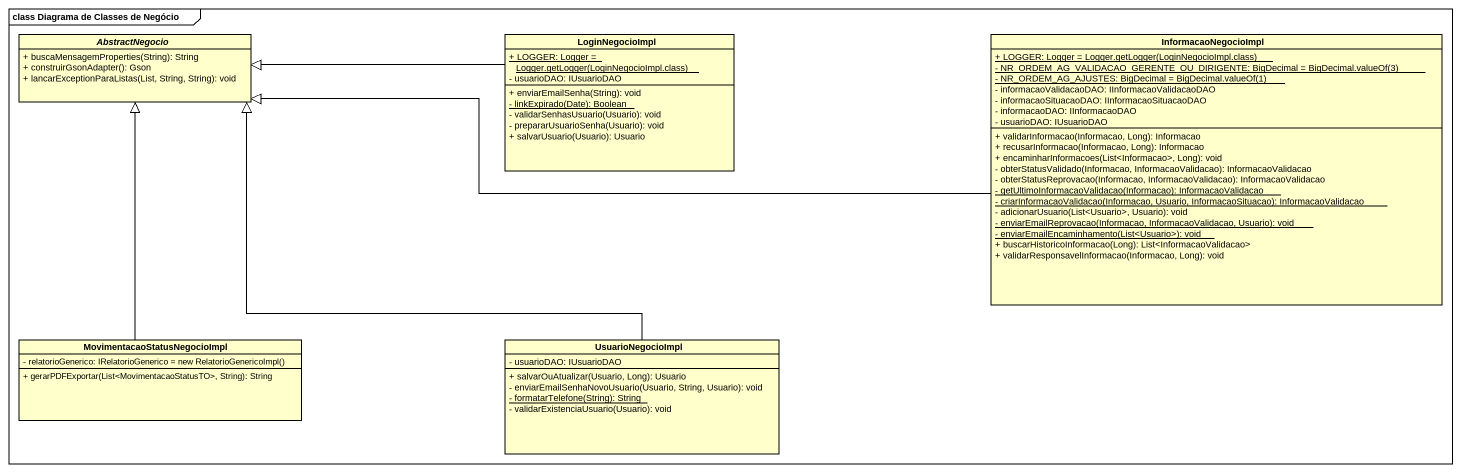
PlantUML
@startuml
mainframe class Diagrama de Classes de Negócio
hide circle
hide empty members
skinparam classAttributeIconSize 0
abstract class AbstractNegocio {
  + buscaMensagemProperties(String): String
  + construirGsonAdapter(): Gson
  + lancarExceptionParaListas(List, String, String): void
}
class LoginNegocioImpl {
  {static} {field} + LOGGER: Logger = Logger.getLogger(LoginNegocioImpl.class)
  - usuarioDAO: IUsuarioDAO
  + enviarEmailSenha(String): void
  {static} - linkExpirado(Date): Boolean
  - validarSenhasUsuario(Usuario): void
  - prepararUsuarioSenha(Usuario): void
  + salvarUsuario(Usuario): Usuario
}
class InformacaoNegocioImpl {
  {static} {field} + LOGGER: Logger = Logger.getLogger(LoginNegocioImpl.class)
  {static} {field} - NR_ORDEM_AG_VALIDACAO_GERENTE_OU_DIRIGENTE: BigDecimal = BigDecimal.valueOf(3)
  {static} {field} - NR_ORDEM_AG_AJUSTES: BigDecimal = BigDecimal.valueOf(1)
  - informacaoValidacaoDAO: IInformacaoValidacaoDAO
  - informacaoSituacaoDAO: IInformacaoSituacaoDAO
  - informacaoDAO: IInformacaoDAO
  - usuarioDAO: IUsuarioDAO
  + validarInformacao(Informacao, Long): Informacao
  + recusarInformacao(Informacao, Long): Informacao
  + encaminharInformacoes(List<Informacao>, Long): void
  - obterStatusValidado(Informacao, InformacaoValidacao): InformacaoValidacao
  - obterStatusReprovacao(Informacao, InformacaoValidacao): InformacaoValidacao
  {static} - getUltimoInformacaoValidacao(Informacao): InformacaoValidacao
  {static} - criarInformacaoValidacao(Informacao, Usuario, InformacaoSituacao): InformacaoValidacao
  - adicionarUsuario(List<Usuario>, Usuario): void
  {static} - enviarEmailReprovacao(Informacao, InformacaoValidacao, Usuario): void
  {static} - enviarEmailEncaminhamento(List<Usuario>): void
  + buscarHistoricoInformacao(Long): List<InformacaoValidacao>
  + validarResponsavelInformacao(Informacao, Long): void
}
class "MovimentacaoStatusNegocioImpl" as MovimentacaoStatusNegocioImp {
  {field} - relatorioGenerico: IRelatorioGenerico = new RelatorioGenericoImpl()
  + gerarPDFExportar(List<MovimentacaoStatusTO>, String): String
}
class UsuarioNegocioImpl {
  - usuarioDAO: IUsuarioDAO
  + salvarOuAtualizar(Usuario, Long): Usuario
  - enviarEmailSenhaNovoUsuario(Usuario, String, Usuario): void
  {static} - formatarTelefone(String): String
  - validarExistenciaUsuario(Usuario): void
}
LoginNegocioImpl -left-|> AbstractNegocio
InformacaoNegocioImpl -left-|> AbstractNegocio
MovimentacaoStatusNegocioImp -up-|> AbstractNegocio
UsuarioNegocioImpl -up-|> AbstractNegocio
@enduml
